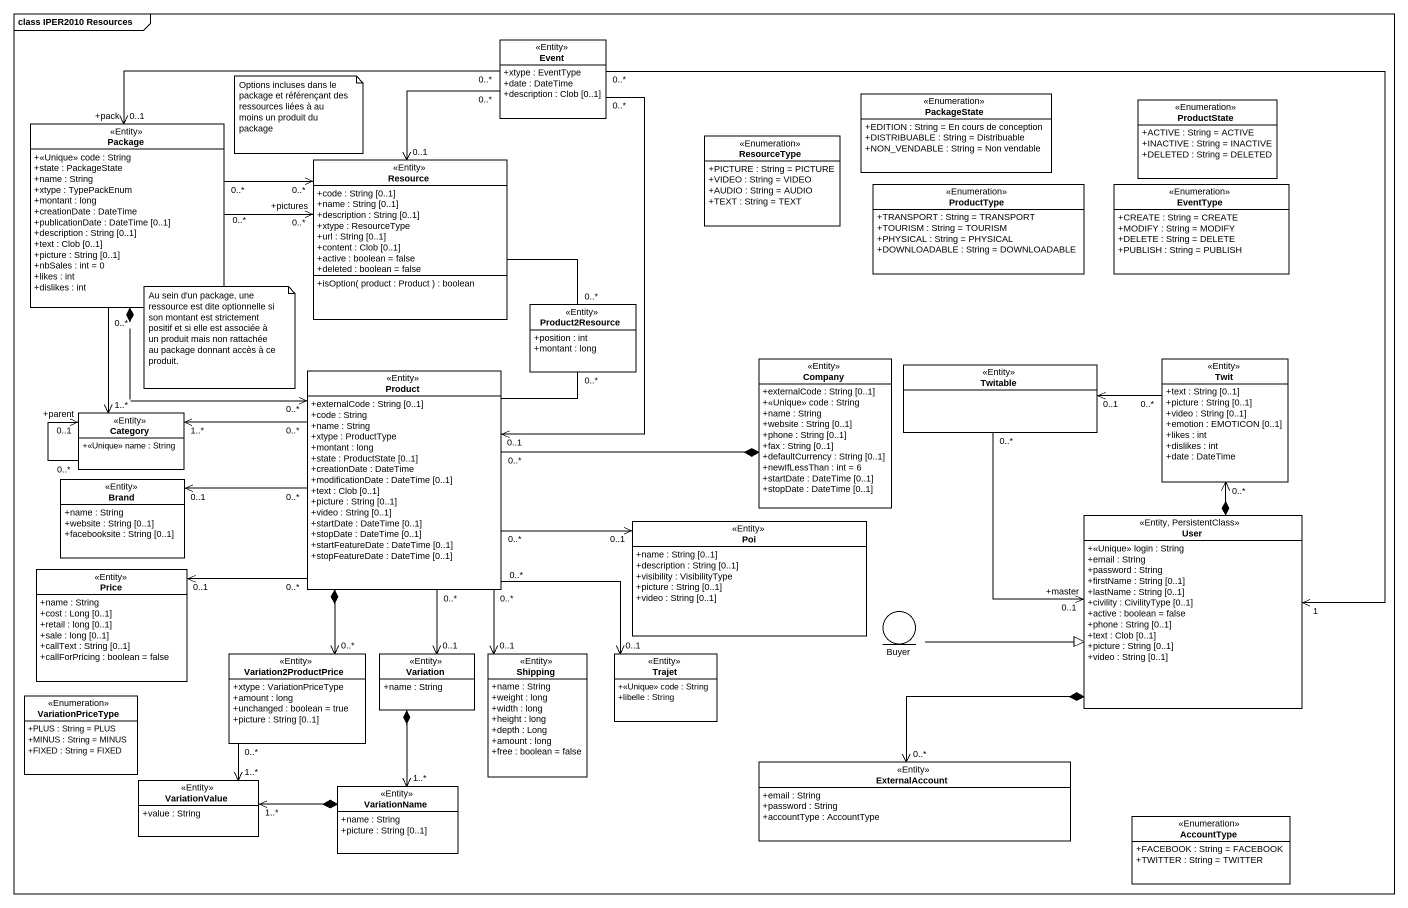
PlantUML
@startuml
mainframe class IPER2010 Resources
allowmixing
hide circle
hide empty members
skinparam classAttributeIconSize 0
class Event <<Entity>> {
  +xtype : EventType
  +date : DateTime
  +description : Clob [0..1]
}
class "Package" as Package_ <<Entity>> {
  +<<Unique>> code : String
  +state : PackageState
  +name : String
  +xtype : TypePackEnum
  +montant : long
  +creationDate : DateTime
  +publicationDate : DateTime [0..1]
  +description : String [0..1]
  +text : Clob [0..1]
  +picture : String [0..1]
  +nbSales : int = 0
  +likes : int
  +dislikes : int
}
class PackageState <<Enumeration>> {
  +EDITION : String = En cours de conception
  +DISTRIBUABLE : String = Distribuable
  +NON_VENDABLE : String = Non vendable
}
class ProductState <<Enumeration>> {
  +ACTIVE : String = ACTIVE
  +INACTIVE : String = INACTIVE
  +DELETED : String = DELETED
}
class Resource <<Entity>> {
  +code : String [0..1]
  +name : String [0..1]
  +description : String [0..1]
  +xtype : ResourceType
  +url : String [0..1]
  +content : Clob [0..1]
  +active : boolean = false
  +deleted : boolean = false
  +isOption( product : Product ) : boolean
}
class ResourceType <<Enumeration>> {
  +PICTURE : String = PICTURE
  +VIDEO : String = VIDEO
  +AUDIO : String = AUDIO
  +TEXT : String = TEXT
}
class ProductType <<Enumeration>> {
  +TRANSPORT : String = TRANSPORT
  +TOURISM : String = TOURISM
  +PHYSICAL : String = PHYSICAL
  +DOWNLOADABLE : String = DOWNLOADABLE
}
class EventType <<Enumeration>> {
  +CREATE : String = CREATE
  +MODIFY : String = MODIFY
  +DELETE : String = DELETE
  +PUBLISH : String = PUBLISH
}
class Product2Resource <<Entity>> {
  +position : int
  +montant : long
}
class Company <<Entity>> {
  +externalCode : String [0..1]
  +<<Unique>> code : String
  +name : String
  +website : String [0..1]
  +phone : String [0..1]
  +fax : String [0..1]
  +defaultCurrency : String [0..1]
  +newIfLessThan : int = 6
  +startDate : DateTime [0..1]
  +stopDate : DateTime [0..1]
}
class Twit <<Entity>> {
  +text : String [0..1]
  +picture : String [0..1]
  +video : String [0..1]
  +emotion : EMOTICON [0..1]
  +likes : int
  +dislikes : int
  +date : DateTime
}
class Product <<Entity>> {
  +externalCode : String [0..1]
  +code : String
  +name : String
  +xtype : ProductType
  +montant : long
  +state : ProductState [0..1]
  +creationDate : DateTime
  +modificationDate : DateTime [0..1]
  +text : Clob [0..1]
  +picture : String [0..1]
  +video : String [0..1]
  +startDate : DateTime [0..1]
  +stopDate : DateTime [0..1]
  +startFeatureDate : DateTime [0..1]
  +stopFeatureDate : DateTime [0..1]
}
class Twitable <<Entity>>
class Category <<Entity>> {
  +<<Unique>> name : String
}
class Brand <<Entity>> {
  +name : String
  +website : String [0..1]
  +facebooksite : String [0..1]
}
class User <<Entity, PersistentClass>> {
  +<<Unique>> login : String
  +email : String
  +password : String
  +firstName : String [0..1]
  +lastName : String [0..1]
  +civility : CivilityType [0..1]
  +active : boolean = false
  +phone : String [0..1]
  +text : Clob [0..1]
  +picture : String [0..1]
  +video : String [0..1]
}
class Poi <<Entity>> {
  +name : String [0..1]
  +description : String [0..1]
  +visibility : VisibilityType
  +picture : String [0..1]
  +video : String [0..1]
}
class Price <<Entity>> {
  +name : String
  +cost : Long [0..1]
  +retail : long [0..1]
  +sale : long [0..1]
  +callText : String [0..1]
  +callForPricing : boolean = false
}
entity Buyer
class Variation2ProductPrice <<Entity>> {
  +xtype : VariationPriceType
  +amount : long
  +unchanged : boolean = true
  +picture : String [0..1]
}
class Variation <<Entity>> {
  +name : String
}
class Shipping <<Entity>> {
  +name : String
  +weight : long
  +width : long
  +height : long
  +depth : Long
  +amount : long
  +free : boolean = false
}
class Trajet <<Entity>> {
  +<<Unique>> code : String
  +libelle : String
}
class VariationPriceType <<Enumeration>> {
  +PLUS : String = PLUS
  +MINUS : String = MINUS
  +FIXED : String = FIXED
}
class VariationValue <<Entity>> {
  +value : String
}
class VariationName <<Entity>> {
  +name : String
  +picture : String [0..1]
}
class ExternalAccount <<Entity>> {
  +email : String
  +password : String
  +accountType : AccountType
}
class AccountType <<Enumeration>> {
  +FACEBOOK : String = FACEBOOK
  +TWITTER : String = TWITTER
}
Event "0..*" -left-> "0..1\n+pack" Package_
Event "0..*" --> "0..1" Resource
Event "0..*" --> "0..1" Product
Event "0..*" --> "1" User
Package_ "0..*" -right-> "0..*" Resource
Package_ "0..*" -right-> "0..*\n+pictures" Resource
Package_ *--> "0..*" Product
Package_ "0..*" --> "1..*" Category
Product2Resource "0..*" -left- Resource
Company *-left- "0..*" Product
Twit "0..*" -left-> "0..1" Twitable
Product -up- "0..*" Product2Resource
Product "0..*" -left-> "1..*" Category
Product "0..*" -left-> "0..1" Brand
Product "0..*" -right-> "0..1" Poi
Product "0..*" -left-> "0..1" Price
Product *--> "0..*" Variation2ProductPrice
Product "0..*" --> "0..1" Variation
Product "0..*" --> "0..1" Shipping
Product "0..*" --> "0..1" Trajet
Category "0..*" --> "+parent\n0..1" Category
User *-up-> "0..*" Twit
User "+master\n0..1" <-up- "0..*" Twitable
User *--> "0..*" ExternalAccount
Buyer -right-|> User
Variation2ProductPrice "0..*" --> "1..*" VariationValue
Variation *--> "1..*" VariationName
VariationName *-left-> "1..*" VariationValue
note as N1
  Options incluses dans le package et référençant des ressources liées à au moins un produit du package
end note
note as N2
  Au sein d'un package, une ressource est dite optionnelle si son montant est strictement positif et si elle est associée à un produit mais non rattachée au package donnant accès à ce produit.
end note
@enduml
